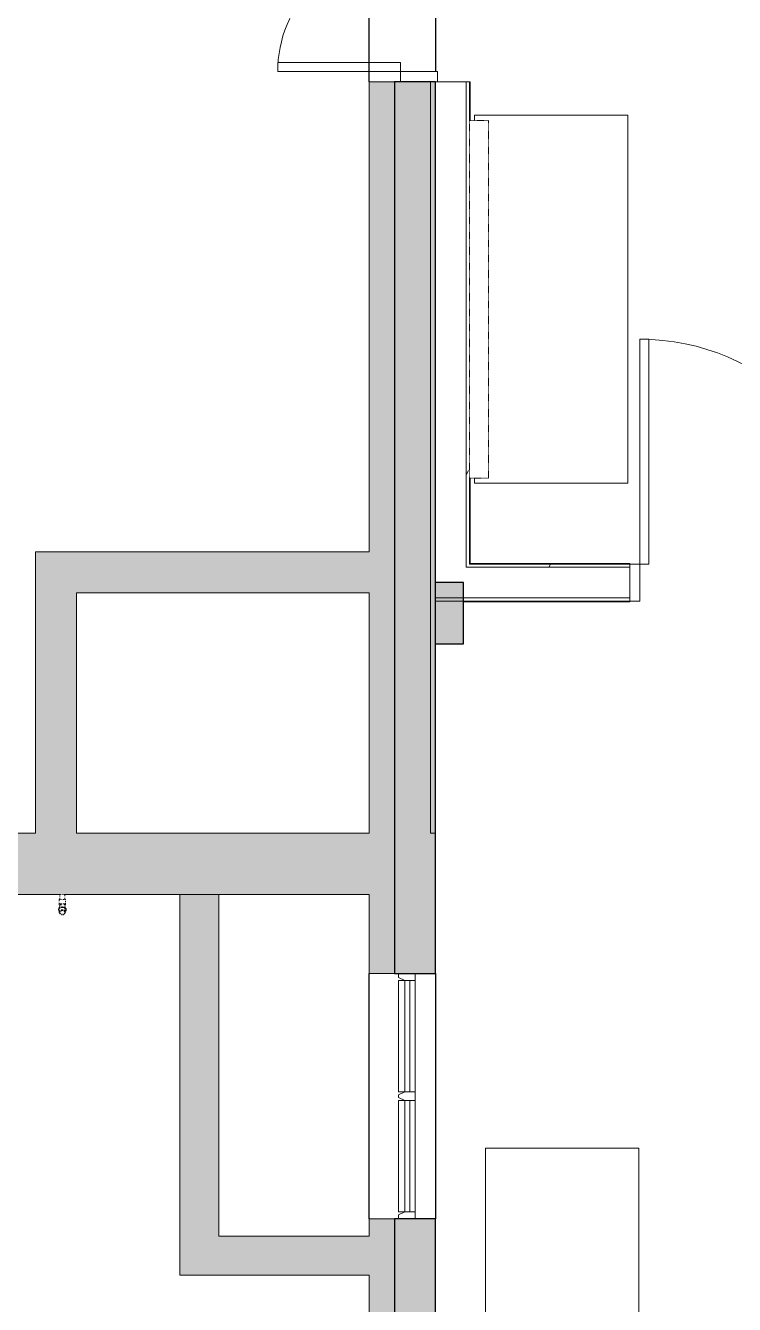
# Model space of a CAD drawing. Header units: inches. Extents: x -3640 to -1418, y -3630 to 137.
# Drawn here: x -3409.6 to -3270.9, y -2162.9 to -1912.6 of the extents above; entities that cross this region are included whole.
import ezdxf

# ---------------------------------------------------------------- set-up
doc = ezdxf.new("R2010")
doc.units = ezdxf.units.IN
doc.header["$MEASUREMENT"] = 0
for name, pattern in [('Dash dot', [0.625, 0.25, -0.1875, 0, -0.1875]), ('Hidden Equipment- BSALS', [0.0625, 0.03125, -0.03125]), ('Hidden Equipment- LTP', [0.0625, 0.03125, -0.03125])]:
    doc.linetypes.add(name, pattern=pattern)
for name, color, linetype, lineweight in [('A-DOOR', 31, 'Continuous', 13), ('A-DOOR-FRAM', 31, 'Continuous', 13), ('A-GLAZ-CURT', 52, 'Continuous', 13), ('A-GLAZ-CWMG', 51, 'Continuous', 13), ('A-WALL', 113, 'Continuous', 13), ('A-WALL-PATT', 111, 'Continuous', 13), ('I-WALL', 2, 'Continuous', 13), ('L-SITE-WALL', 31, 'Continuous', 13), ('P-SANR-FIXT', 6, 'Continuous', 13), ('Q-SPCQ', 91, 'Continuous', 13), ('S-COLS', 52, 'Continuous', 13)]:
    doc.layers.add(name, color=color, linetype=linetype, lineweight=lineweight)
pattern_1 = [(0, (0, 0), (30.72, 7.68), [1.267, -21.773, 1.267, -21.773, -122.88]), (0, (0, 0), (30.72, 7.68), [-46.08, 1.267, -44.813, 1.267, -21.773, -53.76]), (0, (0, 0), (30.72, 7.68), [-115.2, 1.267, -14.093, 1.267, -37.133]), (120, (11.52, 3.84), (-22.011075, 22.7643), [1.267, -21.773, 1.267, -21.773, -122.88]), (120, (11.52, 3.84), (-22.011075, 22.7643), [-46.08, 1.267, -44.813, 1.267, -21.773, -53.76]), (120, (11.52, 3.84), (-22.011075, 22.7643), [-115.2, 1.267, -14.093, 1.267, -37.133]), (240, (15.36, 19.2), (-8.708925, -30.4443), [1.267, -21.773, 1.267, -21.773, -122.88]), (240, (15.36, 19.2), (-8.708925, -30.4443), [-46.08, 1.267, -44.813, 1.267, -21.773, -53.76]), (240, (15.36, 19.2), (-8.708925, -30.4443), [-115.2, 1.267, -14.093, 1.267, -37.133])]

# ---------------------------------------------------------------- blocks, each defined once
blk = doc.blocks.new('15830016-STRUCT_MARTINEZ-MOORE_CENTRAL_v2018_rvt-1-DIMENSION PLAN - LEVEL 1 _567_ - 2__ - CAD')
at = {"layer": 'A-WALL-PATT', "lineweight": 20}
h = blk.add_hatch(color=10, dxfattribs=at)
h.paths.add_polyline_path([(-3329.4, -2358.64), (-3329.4, -2290.14), (-3337.4, -2290.14), (-3337.4, -2358.64)], flags=0)
h.paths.add_polyline_path([(-3337.4, -2242.14), (-3329.4, -2242.14), (-3329.4, -2146.14), (-3337.4, -2146.14)], flags=0)
h.paths.add_polyline_path([(-3337.4, -2098.14), (-3329.4, -2098.14), (-3329.4, -1923.64), (-3337.4, -1923.64), (-3337.4, -2069.97)], flags=0)
h.paths.add_polyline_path([(-3337.4, -1859.64), (-3329.4, -1859.64), (-3329.4, -1685.14), (-3337.4, -1685.14), (-3337.4, -1746.26)], flags=0)
h.paths.add_polyline_path([(-3337.4, -1637.14), (-3329.4, -1637.14), (-3329.4, -1541.14), (-3337.4, -1541.14), (-3337.4, -1616.78)], flags=0)
h.paths.add_polyline_path([(-3337.4, -1493.14), (-3329.4, -1493.14), (-3329.4, -1416.64), (-3337.4, -1416.64), (-3337.4, -1487.29)], flags=0)
at = {"layer": 'S-COLS', "lineweight": 5}
blk.add_hatch(color=50, dxfattribs=at).paths.add_polyline_path([(-3329.4, -2033.64), (-3323.9, -2033.64), (-3323.9, -2021.64), (-3329.4, -2021.64)], flags=0)
at = {"layer": 'A-WALL', "color": 253, "lineweight": 25}
for p, q in [((-3342.4, -1923.64), (-3342.4, -1859.64)), ((-3329.4, -1861.64), (-3329.4, -1921.64)), ((-3342.4, -2146.14), (-3342.4, -2098.14)), ((-3329.4, -2098.14), (-3329.4, -2146.14))]:
    blk.add_line(p, q, dxfattribs=at)
at = {"layer": 'L-SITE-WALL', "color": 253, "lineweight": 25}
for p, q in [((-3329.4, -1923.64), (-3337.4, -1923.64)), ((-3337.4, -1923.64), (-3337.4, -2098.14)), ((-3329.4, -2021.64), (-3329.4, -1923.64)), ((-3329.4, -2033.64), (-3329.4, -2021.64)), ((-3329.4, -2098.14), (-3329.4, -2033.64)), ((-3337.4, -2098.14), (-3329.4, -2098.14)), ((-3329.4, -2146.14), (-3337.4, -2146.14)), ((-3337.4, -2146.14), (-3337.4, -2242.14)), ((-3329.4, -2188.14), (-3329.4, -2146.14))]:
    blk.add_line(p, q, dxfattribs=at)
at = {"layer": 'S-COLS', "color": 9}
blk.add_line((-3329.4, -2021.64), (-3329.4, -2033.64), dxfattribs=at)
at = {"layer": 'S-COLS', "color": 253, "lineweight": 25}
for p, q in [((-3323.9, -2021.64), (-3329.4, -2021.64)), ((-3323.9, -2033.64), (-3323.9, -2021.64)), ((-3329.4, -2033.64), (-3323.9, -2033.64))]:
    blk.add_line(p, q, dxfattribs=at)
blk = doc.blocks.new('Mild Climate Hose Bibb - 24CP-1028692-DIMENSION PLAN - LEVEL 1 _567_ - 2__ - CAD')
at = {"layer": 'P-SANR-FIXT', "color": 151, "linetype": 'Dash dot', "lineweight": 9}
for p, q in [((-3403.02, -2083.64), (-3403.02, -2084.52)), ((-3403.02, -2083.64), (-3401.77, -2083.64)), ((-3402.9, -2082.64), (-3402.9, -2083.64)), ((-3402.9, -2082.64), (-3401.9, -2082.64)), ((-3401.9, -2083.64), (-3401.9, -2082.64)), ((-3401.77, -2084.52), (-3401.77, -2083.64)), ((-3403.15, -2085.64), (-3403.15, -2085.69)), ((-3403.09, -2085.75), (-3403.02, -2086.14)), ((-3403.02, -2084.52), (-3403.02, -2084.7)), ((-3403.02, -2084.52), (-3401.77, -2084.52)), ((-3401.77, -2084.52), (-3403.02, -2084.52)), ((-3403.02, -2084.7), (-3402.86, -2085.08)), ((-3402.56, -2084.7), (-3403.02, -2084.7)), ((-3403.02, -2085.32), (-3403.02, -2085.48)), ((-3402.9, -2084.85), (-3402.9, -2085.55)), ((-3402.9, -2084.88), (-3402.9, -2085.31)), ((-3402.9, -2086.16), (-3402.9, -2086.3)), ((-3402.84, -2084.7), (-3402.83, -2084.7)), ((-3401.77, -2084.7), (-3402.23, -2084.7)), ((-3401.94, -2085.08), (-3401.77, -2084.7)), ((-3401.9, -2085.55), (-3401.9, -2084.85)), ((-3401.9, -2085.26), (-3401.9, -2084.88)), ((-3401.9, -2086.3), (-3401.9, -2086.16)), ((-3401.77, -2084.7), (-3401.77, -2084.52)), ((-3401.77, -2085.48), (-3401.77, -2085.32)), ((-3401.77, -2086.14), (-3401.71, -2085.75)), ((-3401.65, -2085.69), (-3401.65, -2085.64))]:
    blk.add_line(p, q, dxfattribs=at)
for centre, major_axis, start_param, end_param in [((-3402.4, -2085.69), (0.75, 0), 1.570796, 3.421808), ((-3402.4, -2085.64), (0.75, 0), 1.570796, 3.141593), ((-3402.4, -2085.69), (0.695, 0), 1.570796, 3.264688), ((-3402.4, -2085.32), (0.625, 0), 2.617994, 3.403392), ((-3402.4, -2086.09), (0.627, 0), 2.356194, 4.080454), ((-3402.4, -2086.03), (0.625, 0), 3.274565, 4.037149), ((-3402.4, -2086.17), (0.504, 0), 1.570796, 4.712389), ((-3402.4, -2086.3), (0.5, 0), 3.141593, 4.712389), ((-3402.4, -2086.09), (0.627, 0), 1.570796, 2.337289), ((-3402.4, -2085.64), (0.75, 0), 0, 1.570796), ((-3402.4, -2085.69), (0.75, 0), 6.002969, 7.853982), ((-3402.4, -2085.69), (0.695, 0), 6.16009, 7.853982), ((-3402.4, -2086.09), (0.627, 0), 5.344324, 7.853982), ((-3402.4, -2086.17), (0.504, 0), 4.712389, 7.853982), ((-3402.4, -2086.3), (0.5, 0), 4.712389, 6.283185), ((-3402.4, -2086.03), (0.625, 0), 5.387629, 6.131892), ((-3402.4, -2085.32), (0.625, 0), 6.021386, 6.930981)]:
    blk.add_ellipse(centre, major_axis=major_axis, ratio=0.707107, start_param=start_param, end_param=end_param, dxfattribs=at)
blk = doc.blocks.new('15830016-PLUMB_ENCOTECH_CENTRAL_v2018_rvt-1-DIMENSION PLAN - LEVEL 1 _567_ - 2__ - CAD')
at = {"color": 161, "linetype": 'Dash dot', "lineweight": 9}
blk.add_blockref('Mild Climate Hose Bibb - 24CP-1028692-DIMENSION PLAN - LEVEL 1 _567_ - 2__ - CAD', (0, 0), dxfattribs=at)
blk = doc.blocks.new('Basic Wall _ B6-7 1_4_-BSALS - ___-3568997-DIMENSION PLAN - LEVEL 1 _567_ - 2__ - CAD')
at = {"layer": 'I-WALL', "lineweight": 20}
for p, q in [((-3291.4, -2025.39), (-3323.9, -2025.39)), ((-3291.4, -2025.27), (-3291.4, -2025.39)), ((-3243.4, -2025.39), (-3243.4, -2025.27)), ((-3145.4, -2025.39), (-3243.4, -2025.39)), ((-3145.4, -2025.27), (-3145.4, -2025.39))]:
    blk.add_line(p, q, dxfattribs=at)
blk = doc.blocks.new('Basic Wall _ B6-7 1_4_-BSALS - ___-3568996-DIMENSION PLAN - LEVEL 1 _567_ - 2__ - CAD')
at = {"layer": 'I-WALL', "lineweight": 20}
for p, q in [((-3322.77, -2018.02), (-3322.65, -2017.89)), ((-3291.4, -2017.89), (-3322.65, -2017.89)), ((-3291.4, -2017.89), (-3291.4, -2018.02)), ((-3243.4, -2018.02), (-3243.4, -2017.89)), ((-3153.02, -2017.89), (-3243.4, -2017.89)), ((-3145.4, -2017.89), (-3148.65, -2017.89))]:
    blk.add_line(p, q, dxfattribs=at)
blk = doc.blocks.new('System Panel - Winco Glass-V39-DIMENSION PLAN - LEVEL 1 _567_ - 2__ - CAD')
at = {"layer": 'A-GLAZ-CURT', "lineweight": 20}
for p, q in [((10.890625, 0), (-10.890625, 0)), ((-10.890625, 0), (-10.890625, -1)), ((-10.890625, -1), (10.890625, -1)), ((10.890625, -1), (10.890625, 0))]:
    blk.add_line(p, q, dxfattribs=at)
blk = doc.blocks.new('Rectangular Mullion - Winco Accent Full_Left-V40-DIMENSION PLAN - LEVEL 1 _567_ - 2__ - CAD')
at = {"layer": 'A-GLAZ-CWMG', "lineweight": 20}
for p, q in [((-1.38, 0), (-1.38, 2)), ((-1.38, 2), (0, 2)), ((-0.79, -1.25), (-1.38, 0)), ((0, 2), (0, -1.25)), ((0, -1.25), (-0.79, -1.25))]:
    blk.add_line(p, q, dxfattribs=at)
blk = doc.blocks.new('Rectangular Mullion - Winco Accent Full_Right-V41-DIMENSION PLAN - LEVEL 1 _567_ - 2__ - CAD')
at = {"layer": 'A-GLAZ-CWMG', "lineweight": 9}
for p, q in [((-3336.65, -2122.98), (-3335.4, -2122.98)), ((-3336.65, -2122.98), (-3336.65, -2144.77)), ((-3333.4, -2122.98), (-3333.4, -2144.77)), ((-3335.4, -2144.77), (-3336.65, -2144.77))]:
    blk.add_line(p, q, dxfattribs=at)
blk = doc.blocks.new('Rectangular Mullion - Winco Accent Full-V42-DIMENSION PLAN - LEVEL 1 _567_ - 2__ - CAD')
at = {"layer": 'A-GLAZ-CWMG', "lineweight": 20}
for p, q in [((-0.84, 2), (0.84, 2)), ((-0.84, 0), (-0.84, 2)), ((-0.26, -1.25), (-0.84, 0)), ((0.84, 0), (0.26, -1.25)), ((0.84, 2), (0.84, 0)), ((0.26, -1.25), (-0.26, -1.25))]:
    blk.add_line(p, q, dxfattribs=at)
blk = doc.blocks.new('Rectangular Mullion - Winco Accent Full_Right-V43-DIMENSION PLAN - LEVEL 1 _567_ - 2__ - CAD')
at = {"layer": 'A-GLAZ-CWMG', "lineweight": 20}
for p, q in [((0, 2), (-1.38, 2)), ((-1.38, 2), (-1.38, 0)), ((-1.38, 0), (-0.79, -1.25)), ((0, -1.25), (0, 2)), ((-0.79, -1.25), (0, -1.25))]:
    blk.add_line(p, q, dxfattribs=at)
blk = doc.blocks.new('Equip- Lab- Mobile Table - 72MB MT-V44-DIMENSION PLAN - LEVEL 1 _567_ - 2__ - CAD')
at = {"layer": 'Q-SPCQ', "lineweight": 20}
for p, q in [((36, 30), (-36, 30)), ((-36, 30), (-36, 0)), ((36, 0), (36, 30)), ((-36, 0), (-35, 0)), ((35, 0), (36, 0))]:
    blk.add_line(p, q, dxfattribs=at)
blk = doc.blocks.new('Door-D2_1-Unequal_Pair-BSALS - D2_1-60X84-BSALS-3434656-DIMENSION PLAN - LEVEL 1 _567_ - 2__ - CAD')
at = {"layer": 'A-DOOR', "lineweight": 20}
for p, q in [((34.25, 39.625), (34.25, 3.625)), ((36, 39.625), (34.25, 39.625)), ((36, 3.625), (36, 39.625)), ((-24, 27.625), (-22.25, 27.625)), ((-24, 3.625), (-24, 27.625)), ((-22.25, 27.625), (-22.25, 3.625)), ((-22.25, 3.625), (-24, 3.625)), ((34.25, 3.625), (36, 3.625))]:
    blk.add_line(p, q, dxfattribs=at)
at = {"layer": 'A-DOOR', "lineweight": 9}
for centre, radius, start, end in [((36, 3.625), 36, 90, 180), ((-24, 3.625), 24, 360, 90)]:
    blk.add_arc(centre, radius, start, end, dxfattribs=at)
at = {"layer": 'A-DOOR-FRAM', "lineweight": 20}
for p, q in [((-24, 3.625), (-26, 3.625)), ((-26, 3.625), (-26, -3.625)), ((-24, -3.625), (-24, 3.625)), ((38, 3.625), (36, 3.625)), ((36, 3.625), (36, -3.625)), ((38, -3.625), (38, 3.625)), ((-26, -3.625), (-24, -3.625)), ((36, -3.625), (38, -3.625))]:
    blk.add_line(p, q, dxfattribs=at)
blk = doc.blocks.new('Door-A1_4-BSALS - A1_4-44x84-BSALS-3442766-DIMENSION PLAN - LEVEL 1 _567_ - 2__ - CAD')
at = {"layer": 'A-DOOR', "lineweight": 20}
for p, q in [((20.25, -3.625), (22, -3.625)), ((20.25, -47.625), (20.25, -3.625)), ((22, -3.625), (22, -47.625)), ((22, -47.625), (20.25, -47.625))]:
    blk.add_line(p, q, dxfattribs=at)
at = {"layer": 'A-DOOR', "lineweight": 9}
blk.add_arc((22, -3.625), 44, 180, 270, dxfattribs=at)
at = {"layer": 'A-DOOR-FRAM', "lineweight": 20}
for p, q in [((-24, -3.625), (-24, 3.625)), ((-24, 3.625), (-22, 3.625)), ((-22, 3.625), (-22, -3.625)), ((22, -3.625), (22, 3.625)), ((22, 3.625), (24, 3.625)), ((24, 3.625), (24, -3.625)), ((-22, -3.625), (-24, -3.625)), ((24, -3.625), (22, -3.625))]:
    blk.add_line(p, q, dxfattribs=at)
blk = doc.blocks.new('Basic Wall _ A6-6 5_8_-BSALS - ___-3570660-DIMENSION PLAN - LEVEL 1 _567_ - 2__ - CAD')
at = {"layer": 'I-WALL', "lineweight": 20}
for p, q in [((-3322.77, -1923.64), (-3322.65, -1923.64)), ((-3322.65, -1931.2), (-3322.65, -1923.64)), ((-3322.65, -2017.89), (-3322.65, -2001.2)), ((-3322.65, -2017.89), (-3322.77, -2018.02))]:
    blk.add_line(p, q, dxfattribs=at)
blk = doc.blocks.new('TV LCD 32 PDI CV3200P - LTP - TV-80_-235955-DIMENSION PLAN - LEVEL 1 _567_ - 2__ - CAD')
at = {"layer": 'Q-SPCQ', "linetype": 'Hidden Equipment- LTP', "lineweight": 20}
for p, q in [((-70, 0), (-70, -3.75)), ((0, 0), (-70, 0)), ((0, 0), (-70, 0)), ((-70, 0), (-70, -3.75)), ((0, -3.75), (0, 0)), ((0, -3.75), (0, 0)), ((-70, -3.75), (0, -3.75)), ((-70, -3.75), (0, -3.75))]:
    blk.add_line(p, q, dxfattribs=at)
blk = doc.blocks.new('Equip- Lab- Mobile Table - 48MT-1921261-DIMENSION PLAN - LEVEL 1 _567_ - 2__ - CAD')
at = {"layer": 'Q-SPCQ', "lineweight": 20}
for p, q in [((24, 30), (-24, 30)), ((-24, 30), (-24, 0)), ((24, 0), (24, 30)), ((-24, 0), (24, 0))]:
    blk.add_line(p, q, dxfattribs=at)

msp = doc.modelspace()

# ---------------------------------------------------------------- block references
at = {"lineweight": 5}
msp.add_blockref('15830016-STRUCT_MARTINEZ-MOORE_CENTRAL_v2018_rvt-1-DIMENSION PLAN - LEVEL 1 _567_ - 2__ - CAD', (0, 0), dxfattribs=at)

# ---------------------------------------------------------------- next in the draw order: hatches: boundary and pattern name
at = {"layer": 'A-WALL-PATT', "lineweight": 9}
h = msp.add_hatch(dxfattribs=at)
h.set_pattern_fill('FP_1', color=256, style=0, pattern_type=2)
h.set_pattern_definition(pattern_1)
h.paths.add_polyline_path([(-3322.77, -2018.02), (-3322.77, -1923.64), (-3323.4, -1923.64), (-3323.4, -2018.02)], flags=0)
h.paths.add_polyline_path([(-3322.77, -1859.64), (-3322.77, -1763.77), (-3323.4, -1763.77), (-3323.4, -1859.64)], flags=0)
at = {"layer": 'A-WALL-PATT', "lineweight": 20}
for points in [[(-3330.4, -2070.64), (-3330.4, -1923.64), (-3342.4, -1923.64), (-3342.4, -2070.64)], [(-3342.4, -2023.64), (-3342.4, -2015.64), (-3407.65, -2015.64), (-3407.65, -2023.64), (-3369.41, -2023.64)], [(-3407.65, -2070.64), (-3399.65, -2070.64), (-3399.65, -2023.64), (-3407.65, -2023.64), (-3407.65, -2069.97)], [(-3610.4, -2082.64), (-3342.4, -2082.64), (-3342.4, -2070.64), (-3610.4, -2070.64)], [(-3371.77, -2157.14), (-3371.77, -2082.64), (-3379.4, -2082.64), (-3379.4, -2157.14)], [(-3342.4, -2157.14), (-3342.4, -2149.52), (-3371.77, -2149.52), (-3371.77, -2157.14)]]:
    msp.add_hatch(color=10, dxfattribs=at).paths.add_polyline_path(points, flags=0)
at = {"layer": 'A-WALL-PATT', "lineweight": 9}
h = msp.add_hatch(dxfattribs=at)
h.set_pattern_fill('FP_1', color=256, style=0, pattern_type=2)
h.set_pattern_definition(pattern_1)
h.paths.add_polyline_path([(-3323.4, -2018.64), (-3291.4, -2018.64), (-3291.4, -2018.02), (-3323.4, -2018.02)], flags=0)
h.paths.add_polyline_path([(-3243.4, -2018.64), (-3152.27, -2018.64), (-3152.27, -2018.02), (-3243.4, -2018.02)], flags=0)
h.paths.add_polyline_path([(-3145.4, -2018.64), (-3145.4, -2018.02), (-3148.65, -2018.02), (-3148.65, -2018.64)], flags=0)
h = msp.add_hatch(dxfattribs=at)
h.set_pattern_fill('FP_1', color=256, style=0, pattern_type=2)
h.set_pattern_definition(pattern_1)
h.paths.add_polyline_path([(-3216.65, -2025.27), (-3145.4, -2025.27), (-3145.4, -2024.64), (-3243.4, -2024.64), (-3243.4, -2025.27)], flags=0)
h.paths.add_polyline_path([(-3291.4, -2025.27), (-3291.4, -2024.64), (-3329.4, -2024.64), (-3329.4, -2025.27), (-3293.03, -2025.27)], flags=0)
at = {"layer": 'A-WALL-PATT', "lineweight": 20}
h = msp.add_hatch(color=10, dxfattribs=at)
h.paths.add_polyline_path([(-3329.4, -2358.64), (-3329.4, -2290.14), (-3342.4, -2290.14), (-3342.4, -2358.64)], flags=0)
h.paths.add_polyline_path([(-3329.4, -2242.14), (-3329.4, -2146.14), (-3342.4, -2146.14), (-3342.4, -2242.14)], flags=0)
h.paths.add_polyline_path([(-3329.4, -2098.14), (-3329.4, -2070.64), (-3342.4, -2070.64), (-3342.4, -2098.14)], flags=0)

# ---------------------------------------------------------------- next in the draw order: linework, layer by layer
at = {"layer": 'A-WALL', "lineweight": 20}
for p, q in [((-3342.4, -1923.64), (-3342.4, -2015.64)), ((-3330.4, -1923.64), (-3342.4, -1923.64)), ((-3330.4, -2070.64), (-3330.4, -1923.64)), ((-3342.4, -2023.64), (-3342.4, -2070.64)), ((-3407.65, -2070.64), (-3598.4, -2070.64)), ((-3342.4, -2070.64), (-3399.65, -2070.64)), ((-3329.4, -2070.64), (-3330.4, -2070.64)), ((-3329.4, -2358.64), (-3329.4, -2070.64)), ((-3610.4, -2082.64), (-3402.88, -2082.64)), ((-3401.91, -2082.64), (-3342.4, -2082.64)), ((-3379.4, -2082.64), (-3379.4, -2157.14)), ((-3371.77, -2082.64), (-3379.4, -2082.64)), ((-3371.77, -2149.52), (-3371.77, -2082.64)), ((-3342.4, -2149.52), (-3342.4, -2082.64)), ((-3342.4, -2098.14), (-3329.4, -2098.14)), ((-3329.4, -2146.14), (-3342.4, -2146.14)), ((-3342.4, -2149.52), (-3371.77, -2149.52)), ((-3379.4, -2157.14), (-3342.4, -2157.14)), ((-3342.4, -2157.14), (-3342.4, -2371.64))]:
    msp.add_line(p, q, dxfattribs=at)
at = {"layer": 'A-WALL'}
for p, q in [((-3323.4, -2018.64), (-3323.4, -1923.64)), ((-3291.4, -2018.64), (-3323.4, -2018.64)), ((-3291.4, -2024.64), (-3329.4, -2024.64))]:
    msp.add_line(p, q, dxfattribs=at)
at = {"layer": 'I-WALL', "lineweight": 20}
for p, q in [((-3329.4, -1923.64), (-3329.4, -2025.27)), ((-3322.77, -1923.64), (-3329.4, -1923.64)), ((-3322.77, -1931.2), (-3322.77, -1923.64)), ((-3322.77, -2018.02), (-3322.77, -2001.2)), ((-3342.4, -2015.64), (-3407.65, -2015.64)), ((-3407.65, -2015.64), (-3407.65, -2070.64)), ((-3291.4, -2018.02), (-3322.77, -2018.02)), ((-3291.4, -2025.27), (-3291.4, -2018.02)), ((-3399.65, -2023.64), (-3342.4, -2023.64)), ((-3399.65, -2070.64), (-3399.65, -2023.64)), ((-3329.4, -2025.27), (-3291.4, -2025.27))]:
    msp.add_line(p, q, dxfattribs=at)

# ---------------------------------------------------------------- next in the draw order: block references
at = {"lineweight": 5}
msp.add_blockref('15830016-PLUMB_ENCOTECH_CENTRAL_v2018_rvt-1-DIMENSION PLAN - LEVEL 1 _567_ - 2__ - CAD', (0, 0), dxfattribs=at)
at = {"layer": 'A-DOOR', "lineweight": 20}
for name, p, rotation in [('Door-D2_1-Unequal_Pair-BSALS - D2_1-60X84-BSALS-3434656-DIMENSION PLAN - LEVEL 1 _567_ - 2__ - CAD', (-3332.65, -1897.64), 90), ('Door-A1_4-BSALS - A1_4-44x84-BSALS-3442766-DIMENSION PLAN - LEVEL 1 _567_ - 2__ - CAD', (-3267.4, -2021.64), 180)]:
    msp.add_blockref(name, p, dxfattribs=dict(at, rotation=rotation))
at = {"layer": 'A-GLAZ-CURT', "lineweight": 9, "rotation": 89.99999999999854}
for p in [(-3335.4, -2110.41), (-3335.4, -2133.88)]:
    msp.add_blockref('System Panel - Winco Glass-V39-DIMENSION PLAN - LEVEL 1 _567_ - 2__ - CAD', p, dxfattribs=at)
at = {"layer": 'A-GLAZ-CWMG', "lineweight": 9, "extrusion": (0, 0, -1), "rotation": 90.00000000000146}
for name, p in [('Rectangular Mullion - Winco Accent Full_Left-V40-DIMENSION PLAN - LEVEL 1 _567_ - 2__ - CAD', (3335.4, -2098.14)), ('Rectangular Mullion - Winco Accent Full-V42-DIMENSION PLAN - LEVEL 1 _567_ - 2__ - CAD', (3335.4, -2122.14))]:
    msp.add_blockref(name, p, dxfattribs=at)
at = {"layer": 'A-GLAZ-CWMG', "lineweight": 9}
for p in [(0, 23.47), (0, 0)]:
    msp.add_blockref('Rectangular Mullion - Winco Accent Full_Right-V41-DIMENSION PLAN - LEVEL 1 _567_ - 2__ - CAD', p, dxfattribs=at)
at = {"layer": 'A-GLAZ-CWMG', "lineweight": 9, "rotation": 269.9999999999985}
msp.add_blockref('Rectangular Mullion - Winco Accent Full_Right-V43-DIMENSION PLAN - LEVEL 1 _567_ - 2__ - CAD', (-3335.4, -2146.14), dxfattribs=at)
at = {"layer": 'I-WALL', "lineweight": 20}
for name in ['Basic Wall _ A6-6 5_8_-BSALS - ___-3570660-DIMENSION PLAN - LEVEL 1 _567_ - 2__ - CAD', 'Basic Wall _ B6-7 1_4_-BSALS - ___-3568996-DIMENSION PLAN - LEVEL 1 _567_ - 2__ - CAD', 'Basic Wall _ B6-7 1_4_-BSALS - ___-3568997-DIMENSION PLAN - LEVEL 1 _567_ - 2__ - CAD']:
    msp.add_blockref(name, (0, 0), dxfattribs=at)
at = {"layer": 'Q-SPCQ', "linetype": 'Hidden Equipment- BSALS', "lineweight": 20}
for name, p, rotation in [('TV LCD 32 PDI CV3200P - LTP - TV-80_-235955-DIMENSION PLAN - LEVEL 1 _567_ - 2__ - CAD', (-3322.77, -1931.2), 89.99999999999982), ('Equip- Lab- Mobile Table - 72MB MT-V44-DIMENSION PLAN - LEVEL 1 _567_ - 2__ - CAD', (-3321.77, -1966.2), 269.9999999999981), ('Equip- Lab- Mobile Table - 48MT-1921261-DIMENSION PLAN - LEVEL 1 _567_ - 2__ - CAD', (-3319.61, -2156.32), 269.9999999999984)]:
    msp.add_blockref(name, p, dxfattribs=dict(at, rotation=rotation))

doc.saveas('drawing.dxf')
